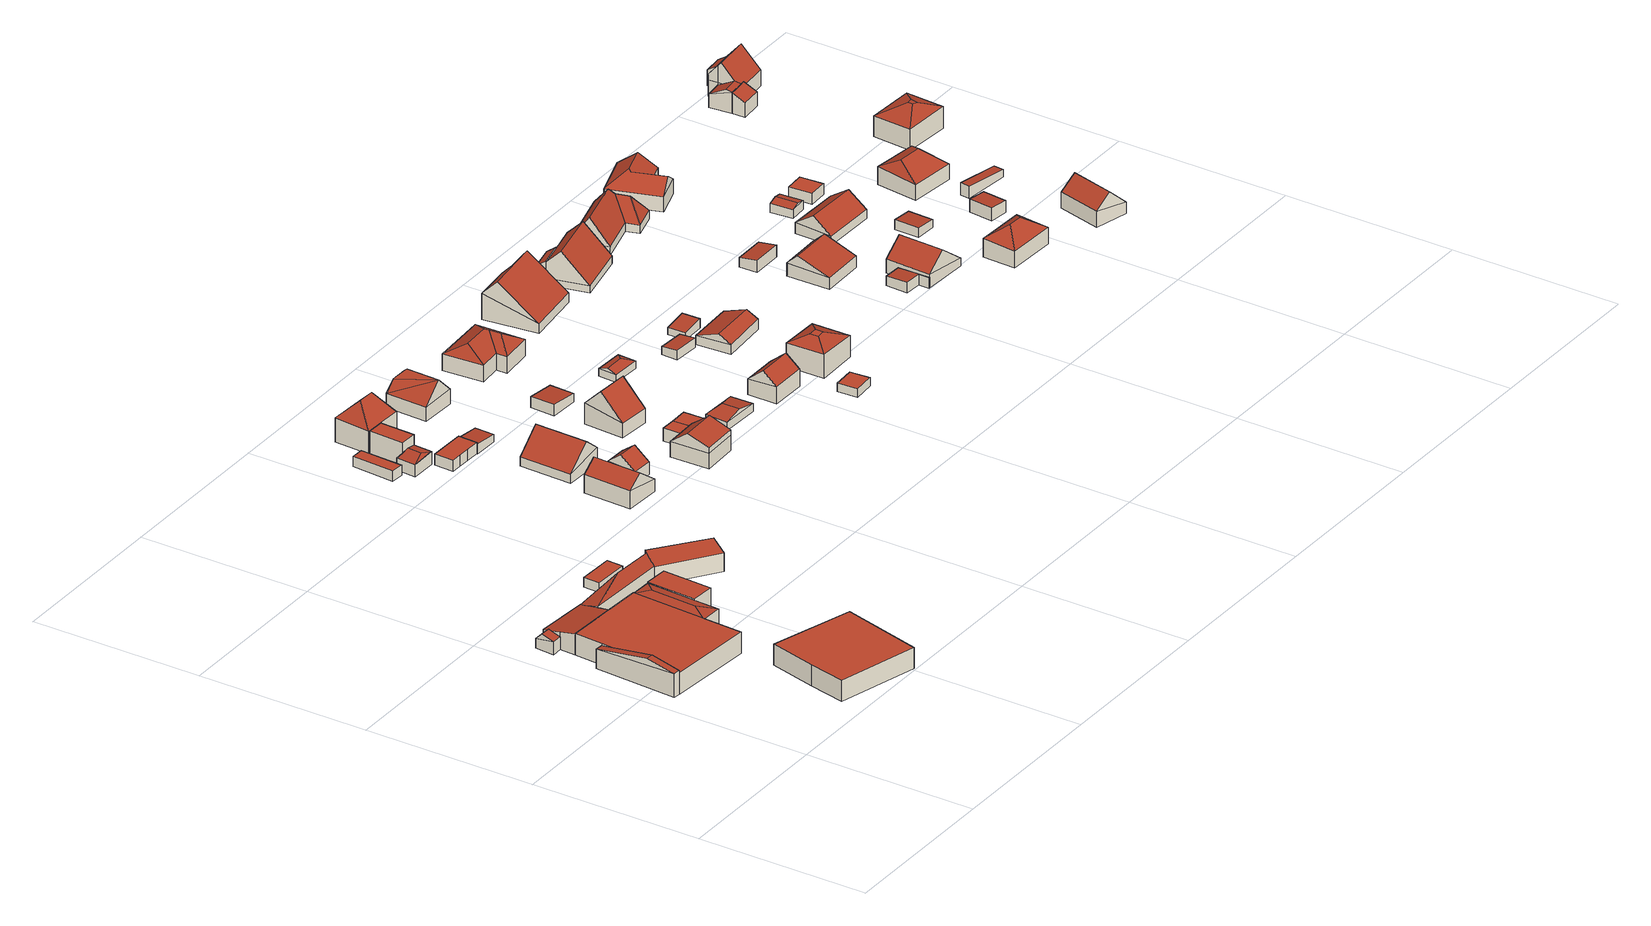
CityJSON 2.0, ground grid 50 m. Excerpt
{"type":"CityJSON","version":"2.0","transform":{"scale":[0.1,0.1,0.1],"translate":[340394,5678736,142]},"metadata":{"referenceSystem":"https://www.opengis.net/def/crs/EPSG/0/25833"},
"CityObjects":{
"building1":{"type":"Building","attributes":{"Dachtyp_tdc":"tdcPolyFlatRoof","Gemeindeschluessel":14729160,"Dachneigung":0,"QualitaetDacherkennung":32,"Geometrietyp2DReferenz":"3000","function":"31001_2000","roofType":"1000","measuredHeight":6.09},"geometry":[{"type":"MultiSurface","lod":"2","boundaries":[[[0,1,2,3]],[[1,4,5,2]],[[4,6,7,5]],[[6,8,9,7]],[[8,0,3,9]],[[8,6,4,1,0]],[[3,2,5,7,9]]],"semantics":{"surfaces":[{"type":"WallSurface"},{"type":"RoofSurface"},{"type":"GroundSurface"}],"values":[0,0,0,0,0,1,2]}}]},
"building2":{"type":"Building","attributes":{"Gemeindeschluessel":14729160,"Geometrietyp2DReferenz":"3000","function":"31001_2000","roofType":"9999"},"children":["building2-1","building2-2","building2-3","building2-4","building2-5","building2-6","building2-7","building2-8"]},
"building2-1":{"type":"BuildingPart","attributes":{"Dachtyp_tdc":"tdcHipRoof","Dachneigung":10.24,"QualitaetDacherkennung":41,"Geometrietyp2DReferenz":"3000","roofType":"3200","measuredHeight":6.68},"parents":["building2"],"geometry":[{"type":"MultiSurface","lod":"2","boundaries":[[[10,11,12,13]],[[14,15,16,17]],[[11,10,18]],[[15,14,19]],[[10,20,15,19,18]],[[14,11,18,19]],[[16,21,13,12,17]],[[13,21,20,10]],[[21,16,15,20]],[[14,17,12,11]]],"semantics":{"surfaces":[{"type":"WallSurface"},{"type":"RoofSurface"},{"type":"GroundSurface"},{"type":"ClosureSurface"}],"values":[0,0,1,1,1,1,2,0,3,3]}}]},
"building2-2":{"type":"BuildingPart","attributes":{"Dachtyp_tdc":"tdcGableRoof","Dachneigung":10.01,"QualitaetDacherkennung":44,"Geometrietyp2DReferenz":"3000","roofType":"3100","measuredHeight":8.52},"parents":["building2"],"geometry":[{"type":"MultiSurface","lod":"2","boundaries":[[[22,23,24,25]],[[26,27,25,24,28]],[[29,30,31,32]],[[23,22,30,29,33]],[[22,27,31,30]],[[27,26,32,31]],[[27,22,25]],[[33,34,23]],[[29,32,26,34,33]],[[24,23,34,28]],[[28,34,26]]],"semantics":{"surfaces":[{"type":"RoofSurface"},{"type":"GroundSurface"},{"type":"WallSurface"},{"type":"ClosureSurface"}],"values":[0,0,1,2,2,2,2,2,3,2,3]}}]},
"building2-3":{"type":"BuildingPart","attributes":{"Dachtyp_tdc":"tdcGableRoof","Dachneigung":16.9,"QualitaetDacherkennung":76,"Geometrietyp2DReferenz":"3000","roofType":"3100","measuredHeight":4.74},"parents":["building2"],"geometry":[{"type":"MultiSurface","lod":"2","boundaries":[[[35,36,37,38]],[[36,39,40,37]],[[39,41,42,40]],[[39,36,43]],[[36,35,44,45,43]],[[41,39,43,45,46]],[[38,37,40,42]],[[38,42,41,35]],[[46,45,44]],[[41,46,44,35]]],"semantics":{"surfaces":[{"type":"WallSurface"},{"type":"RoofSurface"},{"type":"GroundSurface"},{"type":"ClosureSurface"}],"values":[0,0,0,0,1,1,2,3,0,3]}}]},
"building2-4":{"type":"BuildingPart","attributes":{"Dachtyp_tdc":"tdcPolyFlatRoof","Dachneigung":13.39,"QualitaetDacherkennung":89,"Geometrietyp2DReferenz":"3000","roofType":"2100","measuredHeight":6.97},"parents":["building2"],"geometry":[{"type":"MultiSurface","lod":"2","boundaries":[[[47,48,49,50,51]],[[48,52,53,49]],[[52,54,55,53]],[[52,48,47,56,57,54]],[[55,50,49,53]],[[51,58,56,47]],[[50,55,54,57,51]],[[51,57,56,58]]],"semantics":{"surfaces":[{"type":"WallSurface"},{"type":"RoofSurface"},{"type":"GroundSurface"},{"type":"ClosureSurface"}],"values":[0,0,0,1,2,0,3,3]}}]},
"building2-5":{"type":"BuildingPart","attributes":{"Dachtyp_tdc":"tdcPolyFlatRoof","Dachneigung":12.29,"QualitaetDacherkennung":56,"Geometrietyp2DReferenz":"3000","roofType":"2100","measuredHeight":6.14},"parents":["building2"],"geometry":[{"type":"MultiSurface","lod":"2","boundaries":[[[59,60,61,62]],[[63,64,35,38,65]],[[66,67,68,69,42,41]],[[66,46,44,64,63,60,59,70,67]],[[69,62,61,65,38,42]],[[70,68,67]],[[62,69,68,70,59]],[[65,61,60,63]],[[66,41,46]],[[44,35,64]],[[41,42,38,35]],[[46,41,35,44]]],"semantics":{"surfaces":[{"type":"WallSurface"},{"type":"RoofSurface"},{"type":"GroundSurface"},{"type":"ClosureSurface"}],"values":[0,0,0,1,2,0,3,3,0,0,3,3]}}]},
"building2-6":{"type":"BuildingPart","attributes":{"Dachtyp_tdc":"tdcPolyFlatRoof","Dachneigung":0,"QualitaetDacherkennung":24,"Geometrietyp2DReferenz":"3000","roofType":"1000","measuredHeight":6.31},"parents":["building2"],"geometry":[{"type":"MultiSurface","lod":"2","boundaries":[[[71,33,29,72]],[[73,74,63,65,32,26]],[[75,76,14,17,61,60]],[[77,71,72,12,11]],[[77,76,75,74,73,28,34,33,71]],[[72,29,32,65,61,17,12]],[[26,28,73]],[[32,29,33,34,26]],[[26,34,28]],[[60,63,74,75]],[[60,61,65,63]],[[11,14,76,77]],[[11,12,17,14]]],"semantics":{"surfaces":[{"type":"WallSurface"},{"type":"RoofSurface"},{"type":"GroundSurface"},{"type":"ClosureSurface"}],"values":[0,0,0,0,1,2,0,3,3,0,3,0,3]}}]},
"building2-7":{"type":"BuildingPart","attributes":{"Dachtyp_tdc":"tdcPolyFlatRoof","Dachneigung":0,"QualitaetDacherkennung":35,"Geometrietyp2DReferenz":"3000","roofType":"1000","measuredHeight":6.48},"parents":["building2"],"geometry":[{"type":"MultiSurface","lod":"2","boundaries":[[[78,79,80,16,15]],[[79,81,82,80]],[[81,83,20,21,82]],[[83,81,79,78]],[[16,80,82,21]],[[15,20,83,78]],[[16,21,20,15]]],"semantics":{"surfaces":[{"type":"WallSurface"},{"type":"RoofSurface"},{"type":"GroundSurface"},{"type":"ClosureSurface"}],"values":[0,0,0,1,2,0,3]}}]},
"building2-8":{"type":"BuildingPart","attributes":{"Dachtyp_tdc":"tdcHipAndGableRoof","Dachneigung":12.97,"QualitaetDacherkennung":44,"Geometrietyp2DReferenz":"3000","roofType":"5000","measuredHeight":6.64},"parents":["building2"],"geometry":[{"type":"MultiSurface","lod":"2","boundaries":[[[84,85,59,62,55,54]],[[68,51,50,69]],[[68,70,85,86]],[[85,84,56,58,86]],[[51,68,86,58]],[[55,62,69,50]],[[70,59,85]],[[68,69,62,59,70]],[[54,57,84]],[[55,50,51,57,54]],[[57,56,84]],[[51,58,56,57]]],"semantics":{"surfaces":[{"type":"WallSurface"},{"type":"RoofSurface"},{"type":"GroundSurface"},{"type":"ClosureSurface"}],"values":[0,0,1,1,1,2,0,3,0,3,0,3]}}]},
"building3":{"type":"Building","attributes":{"Dachtyp_tdc":"tdcPolyFlatRoof","Gemeindeschluessel":14729160,"Dachneigung":0,"QualitaetDacherkennung":94,"Geometrietyp2DReferenz":"3000","function":"31001_9998","roofType":"1000","measuredHeight":2.82},"geometry":[{"type":"MultiSurface","lod":"2","boundaries":[[[87,88,89,90]],[[88,91,92,89]],[[91,93,94,92]],[[93,87,90,94]],[[93,91,88,87]],[[90,89,92,94]]],"semantics":{"surfaces":[{"type":"WallSurface"},{"type":"RoofSurface"},{"type":"GroundSurface"}],"values":[0,0,0,0,1,2]}}]},
"building4":{"type":"Building","attributes":{"Dachtyp_tdc":"tdcPolyFlatRoof","Gemeindeschluessel":14729160,"Dachneigung":0,"QualitaetDacherkennung":89,"Geometrietyp2DReferenz":"3000","function":"31001_9998","roofType":"1000","measuredHeight":2.96},"geometry":[{"type":"MultiSurface","lod":"2","boundaries":[[[95,96,97,98]],[[96,99,100,97]],[[99,101,102,100]],[[101,95,98,102]],[[101,99,96,95]],[[98,97,100,102]]],"semantics":{"surfaces":[{"type":"WallSurface"},{"type":"RoofSurface"},{"type":"GroundSurface"}],"values":[0,0,0,0,1,2]}}]},
"building5":{"type":"Building","attributes":{"Dachtyp_tdc":"tdcFreeFormRoof","Gemeindeschluessel":14729160,"Dachneigung":10.48,"QualitaetDacherkennung":29,"Geometrietyp2DReferenz":"3000","function":"31001_9998","roofType":"5000","measuredHeight":4.32},"geometry":[{"type":"MultiSurface","lod":"2","boundaries":[[[103,104,105,106]],[[104,107,108,105]],[[107,109,110,108]],[[109,111,112,110]],[[111,103,106,112]],[[113,114,109]],[[113,107,104,115,114]],[[114,115,103,111,109]],[[104,103,115]],[[109,107,113]],[[106,105,108,110,112]]],"semantics":{"surfaces":[{"type":"WallSurface"},{"type":"RoofSurface"},{"type":"GroundSurface"}],"values":[0,0,0,0,0,1,1,1,0,0,2]}}]},
"building6":{"type":"Building","attributes":{"Dachtyp_tdc":"tdcPolyFlatRoof","Gemeindeschluessel":14729160,"Dachneigung":0,"QualitaetDacherkennung":86,"Geometrietyp2DReferenz":"3000","function":"31001_9998","roofType":"1000","measuredHeight":3.18},"geometry":[{"type":"MultiSurface","lod":"2","boundaries":[[[116,117,118,119]],[[117,120,121,118]],[[120,122,123,121]],[[122,124,125,123]],[[124,126,127,125]],[[126,116,119,127]],[[126,124,122,120,117,116]],[[119,118,121,123,125,127]]],"semantics":{"surfaces":[{"type":"WallSurface"},{"type":"RoofSurface"},{"type":"GroundSurface"}],"values":[0,0,0,0,0,0,1,2]}}]},
"building7":{"type":"Building","attributes":{"Gemeindeschluessel":14729160,"Geometrietyp2DReferenz":"3000","function":"31001_9998","roofType":"9999"},"children":["building7-1","building7-2"]},
"building7-1":{"type":"BuildingPart","attributes":{"Dachtyp_tdc":"tdcGableRoof","Dachneigung":38.16,"QualitaetDacherkennung":96,"Geometrietyp2DReferenz":"3000","roofType":"3100","measuredHeight":7.13},"parents":["building7"],"geometry":[{"type":"MultiSurface","lod":"2","boundaries":[[[128,129,130,131,132]],[[129,133,134,130]],[[133,135,136,137,134]],[[133,129,138]],[[128,135,139]],[[129,128,139,138]],[[135,133,138,139]],[[131,130,134,137]],[[132,136,135,128]],[[131,137,136,132]]],"semantics":{"surfaces":[{"type":"WallSurface"},{"type":"RoofSurface"},{"type":"GroundSurface"},{"type":"ClosureSurface"}],"values":[0,0,0,0,0,1,1,2,0,3]}}]},
"building7-2":{"type":"BuildingPart","attributes":{"Dachtyp_tdc":"tdcGableRoof","Dachneigung":36.86,"QualitaetDacherkennung":71,"Geometrietyp2DReferenz":"3000","roofType":"3100","measuredHeight":8.46},"parents":["building7"],"geometry":[{"type":"MultiSurface","lod":"2","boundaries":[[[140,141,142,143]],[[141,132,131,142]],[[144,140,143,145]],[[132,141,146]],[[140,144,147]],[[141,140,147,146]],[[144,136,132,146,147]],[[143,142,131,137,145]],[[144,145,137,136]],[[136,137,131,132]]],"semantics":{"surfaces":[{"type":"WallSurface"},{"type":"RoofSurface"},{"type":"GroundSurface"},{"type":"ClosureSurface"}],"values":[0,0,0,0,0,1,1,2,0,3]}}]},
"building8":{"type":"Building","attributes":{"Gemeindeschluessel":14729160,"Geometrietyp2DReferenz":"3000","function":"31001_9998","roofType":"9999"},"children":["building8-1","building8-2"]},
"building8-1":{"type":"BuildingPart","attributes":{"Dachtyp_tdc":"tdcPolyFlatRoof","Dachneigung":0,"QualitaetDacherkennung":96,"Geometrietyp2DReferenz":"3000","roofType":"1000","measuredHeight":6.51},"parents":["building8"],"geometry":[{"type":"MultiSurface","lod":"2","boundaries":[[[148,149,150,151]],[[149,152,153,150]],[[152,154,155,153]],[[152,149,148,154]],[[151,150,153,155]],[[151,155,154,148]]],"semantics":{"surfaces":[{"type":"WallSurface"},{"type":"RoofSurface"},{"type":"GroundSurface"},{"type":"ClosureSurface"}],"values":[0,0,0,1,2,3]}}]},
"building8-2":{"type":"BuildingPart","attributes":{"Dachtyp_tdc":"tdcHipRoof","Dachneigung":44.02,"QualitaetDacherkennung":71,"Geometrietyp2DReferenz":"3000","roofType":"3200","measuredHeight":11.85},"parents":["building8"],"geometry":[{"type":"MultiSurface","lod":"2","boundaries":[[[156,155,154]],[[156,157,158,155]],[[157,159,160,158]],[[159,161,162,160]],[[161,163,164,162]],[[163,165,151,164]],[[165,148,151]],[[163,161,166]],[[159,157,167]],[[161,159,167,166]],[[157,156,165,163,166,167]],[[155,158,160,162,164,151]],[[154,148,165,156]],[[154,155,151,148]]],"semantics":{"surfaces":[{"type":"WallSurface"},{"type":"RoofSurface"},{"type":"GroundSurface"},{"type":"ClosureSurface"}],"values":[0,0,0,0,0,0,0,1,1,1,1,2,0,3]}}]},
"building9":{"type":"Building","attributes":{"Dachtyp_tdc":"tdcGableRoof","Gemeindeschluessel":14729160,"Dachneigung":41.06,"QualitaetDacherkennung":74,"Geometrietyp2DReferenz":"3000","function":"31001_9998","roofType":"3100","measuredHeight":8.81},"geometry":[{"type":"MultiSurface","lod":"2","boundaries":[[[168,169,170,171]],[[169,172,173,170]],[[172,174,175,173]],[[174,168,171,175]],[[172,169,176]],[[168,174,177]],[[169,168,177,176]],[[174,172,176,177]],[[171,170,173,175]]],"semantics":{"surfaces":[{"type":"WallSurface"},{"type":"RoofSurface"},{"type":"GroundSurface"}],"values":[0,0,0,0,0,0,1,1,2]}}]},
"building10":{"type":"Building","attributes":{"Dachtyp_tdc":"tdcPolyFlatRoof","Gemeindeschluessel":14729160,"Dachneigung":5.58,"QualitaetDacherkennung":81,"Geometrietyp2DReferenz":"3000","function":"31001_9998","roofType":"2100","measuredHeight":2.9},"geometry":[{"type":"MultiSurface","lod":"2","boundaries":[[[178,179,180,181]],[[179,182,183,180]],[[182,184,185,183]],[[184,178,181,185]],[[184,182,179,178]],[[181,180,183,185]]],"semantics":{"surfaces":[{"type":"WallSurface"},{"type":"RoofSurface"},{"type":"GroundSurface"}],"values":[0,0,0,0,1,2]}}]},
"building11":{"type":"Building","attributes":{"Dachtyp_tdc":"tdcGableAndHippedGRoof","Gemeindeschluessel":14729160,"Dachneigung":44.64,"QualitaetDacherkennung":78,"Geometrietyp2DReferenz":"3000","function":"31001_9998","roofType":"9999","measuredHeight":9.41},"geometry":[{"type":"MultiSurface","lod":"2","boundaries":[[[186,187,188,189]],[[187,190,191,188]],[[190,192,193,191]],[[192,186,189,193]],[[190,187,194,195]],[[186,192,196]],[[195,194,197]],[[194,196,197]],[[187,196,194]],[[196,187,186]],[[195,192,190]],[[197,192,195]],[[192,197,196]],[[189,188,191,193]]],"semantics":{"surfaces":[{"type":"WallSurface"},{"type":"RoofSurface"},{"type":"GroundSurface"}],"values":[0,0,0,0,0,0,1,1,1,1,1,1,1,2]}}]},
"building12":{"type":"Building","attributes":{"Gemeindeschluessel":14729160,"Geometrietyp2DReferenz":"3000","function":"31001_9998","roofType":"9999"},"children":["building12-1","building12-2","building12-3"]},
"building12-1":{"type":"BuildingPart","attributes":{"Dachtyp_tdc":"tdcPolyFlatRoof","Dachneigung":2.87,"QualitaetDacherkennung":87,"Geometrietyp2DReferenz":"3000","roofType":"2100","measuredHeight":3.76},"parents":["building12"],"geometry":[{"type":"MultiSurface","lod":"2","boundaries":[[[198,199,200,201]],[[199,202,203,204,200]],[[202,199,198,205]],[[206,201,200,204]],[[201,206,207,205,198]],[[207,203,202,205]],[[206,204,203,207]]],"semantics":{"surfaces":[{"type":"WallSurface"},{"type":"RoofSurface"},{"type":"GroundSurface"},{"type":"ClosureSurface"}],"values":[0,0,1,2,3,0,3]}}]},
"building12-2":{"type":"BuildingPart","attributes":{"Dachtyp_tdc":"tdcPolyFlatRoof","Dachneigung":0,"QualitaetDacherkennung":80,"Geometrietyp2DReferenz":"3000","roofType":"1000","measuredHeight":3.44},"parents":["building12"],"geometry":[{"type":"MultiSurface","lod":"2","boundaries":[[[203,208,209,204]],[[208,210,211,209]],[[210,212,213,211]],[[212,210,208,203,207]],[[204,209,211,213,206]],[[204,206,207,203]],[[206,213,212,207]]],"semantics":{"surfaces":[{"type":"WallSurface"},{"type":"RoofSurface"},{"type":"GroundSurface"},{"type":"ClosureSurface"}],"values":[0,0,0,1,2,3,3]}}]},
"building12-3":{"type":"BuildingPart","attributes":{"Dachtyp_tdc":"tdcGableRoof","Dachneigung":20.35,"QualitaetDacherkennung":68,"Geometrietyp2DReferenz":"3000","roofType":"3100","measuredHeight":8.4},"parents":["building12"],"geometry":[{"type":"MultiSurface","lod":"2","boundaries":[[[214,215,216,217]],[[215,218,198,201,216]],[[219,220,221,213,212]],[[220,214,217,221]],[[222,223,224,225]],[[218,215,224,223,226,227]],[[219,226,223,222,220]],[[227,226,219]],[[214,225,224,215]],[[220,222,225,214]],[[217,216,201,206,213,221]],[[205,198,218,227]],[[205,207,206,201,198]],[[219,212,207,205,227]],[[206,207,212,213]]],"semantics":{"surfaces":[{"type":"WallSurface"},{"type":"RoofSurface"},{"type":"GroundSurface"},{"type":"ClosureSurface"}],"values":[0,0,0,0,1,1,0,0,0,0,2,0,3,0,3]}}]},
"building13":{"type":"Building","attributes":{"Dachtyp_tdc":"tdcGableRoof","Gemeindeschluessel":14729160,"Dachneigung":45.45,"QualitaetDacherkennung":71,"Geometrietyp2DReferenz":"3000","function":"31001_9998","roofType":"3100","measuredHeight":11.35},"geometry":[{"type":"MultiSurface","lod":"2","boundaries":[[[228,229,230,231]],[[229,232,233,230]],[[232,234,235,233]],[[234,228,231,235]],[[232,229,236]],[[228,234,237]],[[229,228,237,236]],[[234,232,236,237]],[[231,230,233,235]]],"semantics":{"surfaces":[{"type":"WallSurface"},{"type":"RoofSurface"},{"type":"GroundSurface"}],"values":[0,0,0,0,0,0,1,1,2]}}]},
"building14":{"type":"Building","attributes":{"Dachtyp_tdc":"tdcPolyFlatRoof","Gemeindeschluessel":14729160,"Dachneigung":5.42,"QualitaetDacherkennung":71,"Geometrietyp2DReferenz":"3000","function":"31001_9998","roofType":"2100","measuredHeight":3.31},"geometry":[{"type":"MultiSurface","lod":"2","boundaries":[[[238,239,240,241]],[[239,242,243,240]],[[242,244,245,243]],[[244,238,241,245]],[[244,242,239,238]],[[241,240,243,245]]],"semantics":{"surfaces":[{"type":"WallSurface"},{"type":"RoofSurface"},{"type":"GroundSurface"}],"values":[0,0,0,0,1,2]}}]},
"building15":{"type":"Building","attributes":{"Dachtyp_tdc":"tdcHipAndGableRoof","Gemeindeschluessel":14729160,"Dachneigung":11.11,"QualitaetDacherkennung":36,"Geometrietyp2DReferenz":"3000","function":"31001_9998","roofType":"5000","measuredHeight":3.47},"geometry":[{"type":"MultiSurface","lod":"2","boundaries":[[[246,247,248,249]],[[247,250,251,248]],[[250,252,253,251]],[[252,246,249,253]],[[250,247,254]],[[246,252,255]],[[247,246,255,254]],[[252,250,254,255]],[[249,248,251,253]]],"semantics":{"surfaces":[{"type":"WallSurface"},{"type":"RoofSurface"},{"type":"GroundSurface"}],"values":[0,0,0,0,1,0,1,1,2]}}]},
"building16":{"type":"Building","attributes":{"Dachtyp_tdc":"tdcFreeFormRoof","Gemeindeschluessel":14729160,"Dachneigung":30.73,"QualitaetDacherkennung":66,"Geometrietyp2DReferenz":"3000","function":"31001_9998","roofType":"5000","measuredHeight":8.3},"geometry":[{"type":"MultiSurface","lod":"2","boundaries":[[[256,257,258,259]],[[257,260,261,258]],[[260,262,263,261]],[[262,264,265,263]],[[264,266,267,265]],[[266,256,259,267]],[[268,266,264]],[[269,270,268,264,262]],[[271,269,262,260]],[[271,260,257]],[[270,269,271,257,256]],[[268,270,256,266]],[[259,258,261,263,265,267]]],"semantics":{"surfaces":[{"type":"WallSurface"},{"type":"RoofSurface"},{"type":"GroundSurface"}],"values":[0,0,0,0,0,0,1,1,1,1,1,1,2]}}]},
"building17":{"type":"Building","attributes":{"Dachtyp_tdc":"tdcFreeFormRoof","Gemeindeschluessel":14729160,"Dachneigung":21.33,"QualitaetDacherkennung":87,"Geometrietyp2DReferenz":"3000","function":"31001_9998","roofType":"5000","measuredHeight":3.19},"geometry":[{"type":"MultiSurface","lod":"2","boundaries":[[[272,273,274,275]],[[273,276,277,274]],[[276,278,279,277]],[[278,272,275,279]],[[280,278,276]],[[281,280,276,273]],[[281,273,272]],[[280,281,272,278]],[[275,274,277,279]]],"semantics":{"surfaces":[{"type":"WallSurface"},{"type":"RoofSurface"},{"type":"GroundSurface"}],"values":[0,0,0,0,1,1,0,1,2]}}]},
"building18":{"type":"Building","attributes":{"Dachtyp_tdc":"tdcGableRoof","Gemeindeschluessel":14729160,"Dachneigung":40.24,"QualitaetDacherkennung":99,"Geometrietyp2DReferenz":"3000","function":"31001_9998","roofType":"3100","measuredHeight":8.41},"geometry":[{"type":"MultiSurface","lod":"2","boundaries":[[[282,283,284,285]],[[283,286,287,284]],[[286,288,289,287]],[[288,282,285,289]],[[286,283,290]],[[282,288,291]],[[283,282,291,290]],[[288,286,290,291]],[[285,284,287,289]]],"semantics":{"surfaces":[{"type":"WallSurface"},{"type":"RoofSurface"},{"type":"GroundSurface"}],"values":[0,0,0,0,0,0,1,1,2]}}]},
"building19":{"type":"Building","attributes":{"Dachtyp_tdc":"tdcPolyFlatRoof","Gemeindeschluessel":14729160,"Dachneigung":0,"QualitaetDacherkennung":93,"Geometrietyp2DReferenz":"3000","function":"31001_9998","roofType":"1000","measuredHeight":2.36},"geometry":[{"type":"MultiSurface","lod":"2","boundaries":[[[292,293,294,295]],[[293,296,297,294]],[[296,298,299,297]],[[298,292,295,299]],[[298,296,293,292]],[[295,294,297,299]]],"semantics":{"surfaces":[{"type":"WallSurface"},{"type":"RoofSurface"},{"type":"GroundSurface"}],"values":[0,0,0,0,1,2]}}]},
"building20":{"type":"Building","attributes":{"Dachtyp_tdc":"tdcPolyFlatRoof","Gemeindeschluessel":14729160,"Dachneigung":5.25,"QualitaetDacherkennung":84,"Geometrietyp2DReferenz":"3000","function":"31001_9998","roofType":"2100","measuredHeight":2.8},"geometry":[{"type":"MultiSurface","lod":"2","boundaries":[[[300,301,302,303]],[[301,304,305,302]],[[304,306,307,305]],[[306,300,303,307]],[[306,304,301,300]],[[303,302,305,307]]],"semantics":{"surfaces":[{"type":"WallSurface"},{"type":"RoofSurface"},{"type":"GroundSurface"}],"values":[0,0,0,0,1,2]}}]},
"building21":{"type":"Building","attributes":{"Dachtyp_tdc":"tdcFreeFormRoof","Gemeindeschluessel":14729160,"Dachneigung":39.19,"QualitaetDacherkennung":34,"Geometrietyp2DReferenz":"3000","function":"31001_9998","roofType":"5000","measuredHeight":12.16},"geometry":[{"type":"MultiSurface","lod":"2","boundaries":[[[308,309,310,311]],[[309,312,313,310]],[[312,314,315,313]],[[314,316,317,315]],[[316,318,319,317]],[[318,308,311,319]],[[316,314,320,321]],[[320,312,309,308,318,321]],[[314,312,320]],[[318,316,321]],[[311,310,313,315,317,319]]],"semantics":{"surfaces":[{"type":"WallSurface"},{"type":"RoofSurface"},{"type":"GroundSurface"}],"values":[0,0,0,0,0,0,1,1,0,0,2]}}]},
"building22":{"type":"Building","attributes":{"Dachtyp_tdc":"tdcCutTentRoof","Gemeindeschluessel":14729160,"Dachneigung":23.22,"QualitaetDacherkennung":82,"Geometrietyp2DReferenz":"3000","function":"31001_9998","roofType":"9999","measuredHeight":8.75},"geometry":[{"type":"MultiSurface","lod":"2","boundaries":[[[322,323,324,325]],[[323,326,327,324]],[[326,328,329,327]],[[328,322,325,329]],[[323,322,330,331]],[[326,323,331,332]],[[328,326,332,333]],[[322,328,333,330]],[[333,332,331,330]],[[325,324,327,329]]],"semantics":{"surfaces":[{"type":"WallSurface"},{"type":"RoofSurface"},{"type":"GroundSurface"}],"values":[0,0,0,0,1,1,1,1,1,2]}}]},
"building23":{"type":"Building","attributes":{"Dachtyp_tdc":"tdcPolyFlatRoof","Gemeindeschluessel":14729160,"Dachneigung":5.71,"QualitaetDacherkennung":68,"Geometrietyp2DReferenz":"3000","function":"31001_9998","roofType":"2100","measuredHeight":2.68},"geometry":[{"type":"MultiSurface","lod":"2","boundaries":[[[334,335,336,337]],[[335,338,339,336]],[[338,340,341,339]],[[340,334,337,341]],[[340,338,335,334]],[[337,336,339,341]]],"semantics":{"surfaces":[{"type":"WallSurface"},{"type":"RoofSurface"},{"type":"GroundSurface"}],"values":[0,0,0,0,1,2]}}]},
"building24":{"type":"Building","attributes":{"Dachtyp_tdc":"tdcGableRoof","Gemeindeschluessel":14729160,"Dachneigung":19.66,"QualitaetDacherkennung":48,"Geometrietyp2DReferenz":"3000","function":"31001_9998","roofType":"3100","measuredHeight":4.98},"geometry":[{"type":"MultiSurface","lod":"2","boundaries":[[[342,343,344,345]],[[343,346,347,344]],[[346,348,349,347]],[[348,342,345,349]],[[346,343,350]],[[342,348,351]],[[343,342,351,350]],[[348,346,350,351]],[[345,344,347,349]]],"semantics":{"surfaces":[{"type":"WallSurface"},{"type":"RoofSurface"},{"type":"GroundSurface"}],"values":[0,0,0,0,0,0,1,1,2]}}]},
"building25":{"type":"Building","attributes":{"Gemeindeschluessel":14729160,"Geometrietyp2DReferenz":"3000","function":"31001_9998","roofType":"9999"},"children":["building25-1","building25-2"]},
"building25-1":{"type":"BuildingPart","attributes":{"Dachtyp_tdc":"tdcPolyFlatRoof","Dachneigung":34.21,"QualitaetDacherkennung":49,"Geometrietyp2DReferenz":"3000","roofType":"2100","measuredHeight":6.77},"parents":["building25"],"geometry":[{"type":"MultiSurface","lod":"2","boundaries":[[[352,353,354,355,356,357]],[[358,359,360,361,362,363]],[[359,352,357,360]],[[359,358,353,352]],[[357,356,361,360]],[[363,354,353,358]],[[362,361,356,355]],[[362,355,354,363]]],"semantics":{"surfaces":[{"type":"WallSurface"},{"type":"RoofSurface"},{"type":"GroundSurface"},{"type":"ClosureSurface"}],"values":[0,0,0,1,2,0,3,3]}}]},
"building25-2":{"type":"BuildingPart","attributes":{"Dachtyp_tdc":"tdcGableRoof","Dachneigung":47.34,"QualitaetDacherkennung":36,"Geometrietyp2DReferenz":"3000","roofType":"3100","measuredHeight":10.58},"parents":["building25"],"geometry":[{"type":"MultiSurface","lod":"2","boundaries":[[[364,362,361,365]],[[355,366,367,356]],[[366,368,369,367]],[[368,364,365,369]],[[368,370,371,364]],[[354,363,371,370,372]],[[366,372,370,368]],[[355,354,372,366]],[[364,371,363,362]],[[365,361,356,367,369]],[[356,361,362,355]],[[362,363,354,355]]],"semantics":{"surfaces":[{"type":"WallSurface"},{"type":"RoofSurface"},{"type":"GroundSurface"},{"type":"ClosureSurface"}],"values":[0,0,0,0,1,1,0,0,0,2,3,3]}}]},
"building26":{"type":"Building","attributes":{"Dachtyp_tdc":"tdcPolyFlatRoof","Gemeindeschluessel":14729160,"Dachneigung":8.02,"QualitaetDacherkennung":82,"Geometrietyp2DReferenz":"3000","function":"31001_9998","roofType":"2100","measuredHeight":3.5},"geometry":[{"type":"MultiSurface","lod":"2","boundaries":[[[373,374,375,376]],[[374,377,378,375]],[[377,379,380,378]],[[379,373,376,380]],[[379,377,374,373]],[[376,375,378,380]]],"semantics":{"surfaces":[{"type":"WallSurface"},{"type":"RoofSurface"},{"type":"GroundSurface"}],"values":[0,0,0,0,1,2]}}]},
"building27":{"type":"Building","attributes":{"Dachtyp_tdc":"tdcGableRoof","Gemeindeschluessel":14729160,"Dachneigung":19.96,"QualitaetDacherkennung":49,"Geometrietyp2DReferenz":"3000","function":"31001_9998","roofType":"3100","measuredHeight":6.91},"geometry":[{"type":"MultiSurface","lod":"2","boundaries":[[[381,382,383,384]],[[382,385,386,383]],[[385,387,388,386]],[[387,381,384,388]],[[385,382,389]],[[381,387,390]],[[382,381,390,389]],[[387,385,389,390]],[[384,383,386,388]]],"semantics":{"surfaces":[{"type":"WallSurface"},{"type":"RoofSurface"},{"type":"GroundSurface"}],"values":[0,0,0,0,0,0,1,1,2]}}]},
"building28":{"type":"Building","attributes":{"Dachtyp_tdc":"tdcFreeFormRoof","Gemeindeschluessel":14729160,"Dachneigung":55.37,"QualitaetDacherkennung":17,"Geometrietyp2DReferenz":"3000","function":"31001_9998","roofType":"5000","measuredHeight":10.12},"geometry":[{"type":"MultiSurface","lod":"2","boundaries":[[[391,392,393,394]],[[392,395,396,393]],[[395,397,398,396]],[[397,399,400,398]],[[399,401,402,400]],[[401,391,394,402]],[[403,404,401,399]],[[403,399,397]],[[405,404,403,397,395]],[[406,405,395,392]],[[406,392,391]],[[404,405,406,391,401]],[[394,393,396,398,400,402]]],"semantics":{"surfaces":[{"type":"WallSurface"},{"type":"RoofSurface"},{"type":"GroundSurface"}],"values":[0,0,0,0,0,0,1,1,1,1,0,1,2]}}]},
"building29":{"type":"Building","attributes":{"Gemeindeschluessel":14729160,"Geometrietyp2DReferenz":"3000","function":"31001_9998","roofType":"9999"},"children":["building29-1","building29-2"]},
"building29-1":{"type":"BuildingPart","attributes":{"Dachtyp_tdc":"tdcPolyFlatRoof","Dachneigung":3.08,"QualitaetDacherkennung":88,"Geometrietyp2DReferenz":"3000","roofType":"2100","measuredHeight":3.2},"parents":["building29"],"geometry":[{"type":"MultiSurface","lod":"2","boundaries":[[[407,408,409,410]],[[408,411,412,409]],[[411,413,414,412]],[[413,415,416,414]],[[415,417,418,416]],[[417,415,413,411,408,407]],[[410,409,412,414,416,418]],[[410,418,417,407]]],"semantics":{"surfaces":[{"type":"WallSurface"},{"type":"RoofSurface"},{"type":"GroundSurface"},{"type":"ClosureSurface"}],"values":[0,0,0,0,0,1,2,3]}}]},
"building29-2":{"type":"BuildingPart","attributes":{"Dachtyp_tdc":"tdcGableRoof","Dachneigung":37.91,"QualitaetDacherkennung":95,"Geometrietyp2DReferenz":"3000","roofType":"3100","measuredHeight":8.42},"parents":["building29"],"geometry":[{"type":"MultiSurface","lod":"2","boundaries":[[[419,420,421,422]],[[420,423,407,410,421]],[[424,419,422,425]],[[423,420,426]],[[419,424,427]],[[420,419,427,426]],[[424,423,426,427]],[[422,421,410,418,425]],[[425,418,417,407,423,424]],[[418,410,407,417]]],"semantics":{"surfaces":[{"type":"WallSurface"},{"type":"RoofSurface"},{"type":"GroundSurface"},{"type":"ClosureSurface"}],"values":[0,0,0,0,0,1,1,2,0,3]}}]},
"building30":{"type":"Building","attributes":{"Dachtyp_tdc":"tdcFreeFormRoof","Gemeindeschluessel":14729160,"Dachneigung":35.34,"QualitaetDacherkennung":38,"Geometrietyp2DReferenz":"3000","function":"31001_9998","roofType":"5000","measuredHeight":8.28},"geometry":[{"type":"MultiSurface","lod":"2","boundaries":[[[428,429,430,431]],[[429,432,433,430]],[[432,434,435,433]],[[434,436,437,435]],[[436,438,439,437]],[[438,428,431,439]],[[440,438,436]],[[441,440,436,434]],[[442,443,441,434,432]],[[442,432,429]],[[443,442,429,428]],[[440,441,443,428,438]],[[431,430,433,435,437,439]]],"semantics":{"surfaces":[{"type":"WallSurface"},{"type":"RoofSurface"},{"type":"GroundSurface"}],"values":[0,0,0,0,0,0,0,1,1,0,1,1,2]}}]},
"building31":{"type":"Building","attributes":{"Dachtyp_tdc":"tdcGableRoof","Gemeindeschluessel":14729160,"Dachneigung":36.64,"QualitaetDacherkennung":81,"Geometrietyp2DReferenz":"3000","function":"31001_9998","roofType":"3100","measuredHeight":6.86},"geometry":[{"type":"MultiSurface","lod":"2","boundaries":[[[444,445,446,447]],[[445,448,449,446]],[[448,450,451,449]],[[450,444,447,451]],[[448,445,452]],[[444,450,453]],[[445,444,453,452]],[[450,448,452,453]],[[447,446,449,451]]],"semantics":{"surfaces":[{"type":"WallSurface"},{"type":"RoofSurface"},{"type":"GroundSurface"}],"values":[0,0,0,0,0,0,1,1,2]}}]},
"building32":{"type":"Building","attributes":{"Dachtyp_tdc":"tdcGableRoof","Gemeindeschluessel":14729160,"Dachneigung":12.42,"QualitaetDacherkennung":96,"Geometrietyp2DReferenz":"3000","function":"31001_9998","roofType":"3100","measuredHeight":3.18},"geometry":[{"type":"MultiSurface","lod":"2","boundaries":[[[454,455,456,457]],[[455,458,459,456]],[[458,460,461,459]],[[460,454,457,461]],[[458,455,462]],[[454,460,463]],[[455,454,463,462]],[[460,458,462,463]],[[457,456,459,461]]],"semantics":{"surfaces":[{"type":"WallSurface"},{"type":"RoofSurface"},{"type":"GroundSurface"}],"values":[0,0,0,0,0,0,1,1,2]}}]},
"building33":{"type":"Building","attributes":{"Dachtyp_tdc":"tdcPolyFlatRoof","Gemeindeschluessel":14729160,"Dachneigung":4.95,"QualitaetDacherkennung":81,"Geometrietyp2DReferenz":"3000","function":"31001_9998","roofType":"2100","measuredHeight":2.78},"geometry":[{"type":"MultiSurface","lod":"2","boundaries":[[[464,465,466,467]],[[465,468,469,466]],[[468,470,471,469]],[[470,464,467,471]],[[470,468,465,464]],[[467,466,469,471]]],"semantics":{"surfaces":[{"type":"WallSurface"},{"type":"RoofSurface"},{"type":"GroundSurface"}],"values":[0,0,0,0,1,2]}}]},
"building34":{"type":"Building","attributes":{"Dachtyp_tdc":"tdcHipRoof","Gemeindeschluessel":14729160,"Dachneigung":35.14,"QualitaetDacherkennung":80,"Geometrietyp2DReferenz":"3000","function":"31001_9998","roofType":"3200","measuredHeight":8.37},"geometry":[{"type":"MultiSurface","lod":"2","boundaries":[[[472,473,474,475]],[[473,476,477,474]],[[476,478,479,477]],[[478,472,475,479]],[[476,473,480]],[[472,478,481]],[[473,472,481,480]],[[478,476,480,481]],[[475,474,477,479]]],"semantics":{"surfaces":[{"type":"WallSurface"},{"type":"RoofSurface"},{"type":"GroundSurface"}],"values":[0,0,0,0,1,1,1,1,2]}}]},
"building35":{"type":"Building","attributes":{"Dachtyp_tdc":"tdcPolyFlatRoof","Gemeindeschluessel":14729160,"Dachneigung":0,"QualitaetDacherkennung":87,"Geometrietyp2DReferenz":"3000","function":"31001_9998","roofType":"1000","measuredHeight":3.19},"geometry":[{"type":"MultiSurface","lod":"2","boundaries":[[[482,483,484,485]],[[483,486,487,484]],[[486,488,489,487]],[[488,482,485,489]],[[488,486,483,482]],[[485,484,487,489]]],"semantics":{"surfaces":[{"type":"WallSurface"},{"type":"RoofSurface"},{"type":"GroundSurface"}],"values":[0,0,0,0,1,2]}}]},
"building36":{"type":"Building","attributes":{"Dachtyp_tdc":"tdcPolyFlatRoof","Gemeindeschluessel":14729160,"Dachneigung":3.37,"QualitaetDacherkennung":80,"Geometrietyp2DReferenz":"3000","function":"31001_9998","roofType":"2100","measuredHeight":3.85},"geometry":[{"type":"MultiSurface","lod":"2","boundaries":[[[490,491,492,493]],[[491,494,495,492]],[[494,496,497,495]],[[496,490,493,497]],[[496,494,491,490]],[[493,492,495,497]]],"semantics":{"surfaces":[{"type":"WallSurface"},{"type":"RoofSurface"},{"type":"GroundSurface"}],"values":[0,0,0,0,1,2]}}]},
"building37":{"type":"Building","attributes":{"Dachtyp_tdc":"tdcHipRoof","Gemeindeschluessel":14729160,"Dachneigung":28.39,"QualitaetDacherkennung":76,"Geometrietyp2DReferenz":"3000","function":"31001_9998","roofType":"3200","measuredHeight":8.21},"geometry":[{"type":"MultiSurface","lod":"2","boundaries":[[[498,499,500,501]],[[499,502,503,500]],[[502,504,505,503]],[[504,498,501,505]],[[502,499,506]],[[498,504,507]],[[499,498,507,506]],[[504,502,506,507]],[[501,500,503,505]]],"semantics":{"surfaces":[{"type":"WallSurface"},{"type":"RoofSurface"},{"type":"GroundSurface"}],"values":[0,0,0,0,1,1,1,1,2]}}]},
"building38":{"type":"Building","attributes":{"Dachtyp_tdc":"tdcGableRoof","Gemeindeschluessel":14729160,"Dachneigung":42.49,"QualitaetDacherkennung":71,"Geometrietyp2DReferenz":"3000","function":"31001_9998","roofType":"3100","measuredHeight":8.47},"geometry":[{"type":"MultiSurface","lod":"2","boundaries":[[[508,509,510,511]],[[509,512,513,510]],[[512,514,515,513]],[[514,508,511,515]],[[512,509,516]],[[508,514,517]],[[509,508,517,516]],[[514,512,516,517]],[[511,510,513,515]]],"semantics":{"surfaces":[{"type":"WallSurface"},{"type":"RoofSurface"},{"type":"GroundSurface"}],"values":[0,0,0,0,0,0,1,1,2]}}]},
"building39":{"type":"Building","attributes":{"Dachtyp_tdc":"tdcPolyFlatRoof","Gemeindeschluessel":14729160,"Dachneigung":5.82,"QualitaetDacherkennung":53,"Geometrietyp2DReferenz":"3000","function":"31001_9998","roofType":"2100","measuredHeight":3.54},"geometry":[{"type":"MultiSurface","lod":"2","boundaries":[[[518,519,520,521]],[[519,522,523,520]],[[522,524,525,523]],[[524,518,521,525]],[[524,522,519,518]],[[521,520,523,525]]],"semantics":{"surfaces":[{"type":"WallSurface"},{"type":"RoofSurface"},{"type":"GroundSurface"}],"values":[0,0,0,0,1,2]}}]},
"building40":{"type":"Building","attributes":{"Dachtyp_tdc":"tdcCutTentRoof","Gemeindeschluessel":14729160,"Dachneigung":15.74,"QualitaetDacherkennung":80,"Geometrietyp2DReferenz":"3000","function":"31001_9998","roofType":"9999","measuredHeight":8.21},"geometry":[{"type":"MultiSurface","lod":"2","boundaries":[[[526,527,528,529]],[[527,530,531,528]],[[530,532,533,531]],[[532,526,529,533]],[[527,526,534,535]],[[530,527,535,536]],[[532,530,536,537]],[[526,532,537,534]],[[537,536,535,534]],[[529,528,531,533]]],"semantics":{"surfaces":[{"type":"WallSurface"},{"type":"RoofSurface"},{"type":"GroundSurface"}],"values":[0,0,0,0,1,1,1,1,1,2]}}]},
"building41":{"type":"Building","attributes":{"Gemeindeschluessel":14729160,"Geometrietyp2DReferenz":"3000","function":"31001_9998","roofType":"9999"},"children":["building41-1","building41-2","building41-3","building41-4"]},
"building41-1":{"type":"BuildingPart","attributes":{"Dachtyp_tdc":"tdcPolyFlatRoof","Dachneigung":31.63,"QualitaetDacherkennung":62,"Geometrietyp2DReferenz":"3000","roofType":"2100","measuredHeight":6.15},"parents":["building41"],"geometry":[{"type":"MultiSurface","lod":"2","boundaries":[[[538,539,540,541,542]],[[543,544,545,546,547]],[[544,538,542,545]],[[544,543,539,538]],[[542,541,546,545]],[[547,546,541,540]],[[543,547,540,539]]],"semantics":{"surfaces":[{"type":"WallSurface"},{"type":"RoofSurface"},{"type":"GroundSurface"},{"type":"ClosureSurface"}],"values":[0,0,0,1,2,3,3]}}]},
"building41-2":{"type":"BuildingPart","attributes":{"Dachtyp_tdc":"tdcGableRoof","Dachneigung":28.32,"QualitaetDacherkennung":90,"Geometrietyp2DReferenz":"3000","roofType":"3100","measuredHeight":6.6},"parents":["building41"],"geometry":[{"type":"MultiSurface","lod":"2","boundaries":[[[548,549,550,551]],[[552,548,551,553,554]],[[548,552,555]],[[549,548,555,556,557]],[[552,558,556,555]],[[551,550,559,553]],[[560,561,558,562]],[[559,550,549,563,560]],[[560,563,561]],[[554,562,558,552]],[[553,559,560,562,554]],[[558,561,556]],[[557,563,549]],[[556,561,563,557]]],"semantics":{"surfaces":[{"type":"WallSurface"},{"type":"RoofSurface"},{"type":"GroundSurface"},{"type":"ClosureSurface"}],"values":[0,0,0,1,1,2,0,3,3,0,3,0,0,3]}}]},
"building41-3":{"type":"BuildingPart","attributes":{"Dachtyp_tdc":"tdcPolyFlatRoof","Dachneigung":25.79,"QualitaetDacherkennung":80,"Geometrietyp2DReferenz":"3000","roofType":"2100","measuredHeight":6.02},"parents":["building41"],"geometry":[{"type":"MultiSurface","lod":"2","boundaries":[[[564,554,553,565]],[[566,567,568,569,570]],[[567,564,565,568]],[[567,566,562,554,564]],[[565,553,559,569,568]],[[570,560,562,566]],[[559,553,554,562,560]],[[570,569,559,560]]],"semantics":{"surfaces":[{"type":"WallSurface"},{"type":"RoofSurface"},{"type":"GroundSurface"},{"type":"ClosureSurface"}],"values":[0,0,0,1,2,0,3,3]}}]},
"building41-4":{"type":"BuildingPart","attributes":{"Dachtyp_tdc":"tdcGableRoof","Dachneigung":48.2,"QualitaetDacherkennung":73,"Geometrietyp2DReferenz":"3000","roofType":"3100","measuredHeight":10.78},"parents":["building41"],"geometry":[{"type":"MultiSurface","lod":"2","boundaries":[[[540,571,572,541]],[[571,570,569,572]],[[573,574,575,550,549]],[[574,547,546,575]],[[576,577,578,579,580,581]],[[570,571,580,579,556,561,560]],[[540,539,581,580,571]],[[573,578,577,574]],[[574,577,576,543,547]],[[546,541,572,569,559,550,575]],[[541,546,547,540]],[[569,570,560,559]],[[549,563,557,573]],[[550,559,560,563,549]],[[581,539,543,576]],[[547,543,539,540]],[[579,578,573,557,556]],[[561,563,560]],[[556,557,563,561]]],"semantics":{"surfaces":[{"type":"WallSurface"},{"type":"RoofSurface"},{"type":"GroundSurface"},{"type":"ClosureSurface"}],"values":[0,0,0,0,1,1,0,0,0,2,3,3,0,3,0,3,0,3,3]}}]}
},
"vertices":[
[574,241,70],[510,6,70],[510,6,9],[574,241,9],[273,70,70],[273,70,9],[298,176,70],[298,176,9],[333,313,70],[333,313,9],
[344,485,112],[282,488,112],[282,488,51],[344,485,51],[294,709,112],[356,706,112],[356,706,51],[294,709,51],[317,538,118],[324,673,118],[348,559,112],[348,559,51],
[0,397,120],[20,395,120],[26,479,136],[5,481,136],[37,638,108],[14,640,108],[34,604,114],[20,395,51],[0,397,51],[14,640,51],[37,638,51],[20,395,114],[29,516,114],
[45,768,88],[14,768,88],[14,768,51],[45,768,51],[19,824,78],[19,824,51],[49,822,79],[49,822,51],[17,805,99],[47,796,96],[48,804,99],[48,808,94],
[479,793,121],[625,682,120],[625,682,51],[479,793,51],[479,793,98],[596,632,106],[596,632,51],[442,742,106],[442,742,51],[460,767,113],[444,745,107],[473,785,118],
[197,752,104],[192,714,112],[192,714,51],[197,752,51],[42,721,113],[45,768,102],[42,721,51],[49,822,91],[204,811,91],[204,811,90],[204,811,51],[202,795,94],
[276,374,114],[276,374,51],[37,638,114],[42,721,114],[192,714,114],[294,709,114],[282,488,114],
[356,706,116],[424,702,116],[424,702,51],[417,556,116],[417,556,51],[348,559,116],
[442,742,107],[197,752,107],[350,792,118],
[402,858,108],[400,810,108],[400,810,80],[402,858,80],[296,813,108],[296,813,80],[298,861,108],[298,861,80],
[399,1473,192],[362,1475,192],[362,1475,162],[399,1473,162],[370,1600,192],[370,1600,162],[406,1598,192],[406,1598,162],
[441,1497,199],[491,1495,199],[491,1495,160],[441,1497,160],[488,1440,199],[488,1440,160],[414,1442,195],[414,1442,160],[418,1499,195],[418,1499,160],[484,1440,199],[462,1454,203],[465,1496,203],
[522,1378,190],[493,1378,190],[493,1378,158],[522,1378,158],[495,1435,190],[495,1435,158],[602,1433,190],[602,1433,158],[600,1376,190],[600,1376,158],[558,1377,190],[558,1377,158],
[709,1052,186],[771,1050,186],[771,1050,144],[709,1052,144],[709,1052,181],[768,968,181],[768,968,144],[706,970,181],[706,970,180],[706,970,144],[769,1012,216],[708,1014,216],
[596,914,197],[601,1055,198],[601,1055,144],[596,914,144],[705,910,180],[705,910,144],[644,1054,229],[640,912,229],
[495,1596,229],[491,1495,229],[491,1495,164],[495,1596,164],[441,1497,229],[441,1497,164],[445,1598,229],[445,1598,164],
[445,1598,230],[441,1598,230],[441,1598,164],[445,1702,234],[445,1702,164],[566,1698,234],[566,1698,164],[562,1593,230],[562,1593,164],[495,1596,230],[533,1649,283],[481,1650,283],
[737,1257,198],[733,1101,198],[733,1101,149],[737,1257,149],[615,1104,176],[615,1104,149],[619,1259,176],[619,1259,149],[685,1102,238],[689,1258,238],
[673,1373,179],[601,1375,186],[601,1375,157],[673,1373,157],[602,1432,186],[602,1432,157],[675,1430,179],[675,1430,157],
[651,1561,209],[654,1683,209],[654,1683,168],[651,1561,168],[760,1680,211],[760,1680,168],[757,1558,211],[757,1558,168],[683,1682,238],[733,1681,238],[705,1559,263],[708,1656,263],
[938,978,176],[936,1034,176],[936,1034,138],[938,978,138],[982,1035,174],[982,1035,173],[982,1035,138],[984,979,174],[984,979,138],[984,979,173],
[1035,1037,173],[1035,1037,138],[1038,957,173],[1038,957,138],[985,955,173],[985,955,138],
[882,861,183],[878,976,183],[878,976,138],[882,861,138],[938,978,183],[985,955,183],[988,865,183],[988,865,138],[988,865,199],[986,927,222],[880,924,222],[882,861,199],[985,955,201],[984,979,183],
[971,1111,192],[877,1117,192],[877,1117,149],[971,1111,149],[884,1237,210],[884,1237,149],[978,1232,210],[978,1232,149],[881,1186,262],[975,1180,262],
[953,1314,180],[868,1317,188],[868,1317,155],[953,1314,155],[870,1389,188],[870,1389,155],[955,1386,180],[955,1386,155],
[1069,928,161],[1071,994,162],[1071,994,137],[1069,928,137],[1182,991,161],[1182,991,137],[1185,925,160],[1185,925,137],[1126,979,172],[1126,927,172],
[1074,1688,203],[1080,1541,203],[1080,1541,155],[1074,1688,155],[982,1533,203],[982,1533,155],[981,1564,203],[981,1564,155],[913,1559,203],[913,1559,155],[905,1677,203],[905,1677,155],[933,1619,238],[1027,1617,233],[1018,1625,238],[1029,1582,232],
[1106,1285,168],[1108,1339,168],[1108,1339,146],[1106,1285,146],[1193,1336,168],[1193,1336,146],[1192,1282,168],[1192,1282,146],[1166,1310,178],[1107,1312,178],
[1358,897,184],[1252,897,184],[1252,897,134],[1358,897,134],[1252,984,180],[1252,984,134],[1358,984,180],[1358,984,134],[1252,938,218],[1358,938,218],
[1468,756,150],[1403,752,150],[1403,752,126],[1468,756,126],[1400,811,150],[1400,811,126],[1464,815,150],[1464,815,126],
[1366,1262,167],[1364,1214,172],[1364,1214,144],[1366,1262,144],[1286,1218,172],[1286,1218,144],[1288,1266,167],[1288,1266,144],
[1290,1747,229],[1293,1719,258],[1293,1719,154],[1290,1747,154],[1349,1725,258],[1349,1725,154],[1365,1595,181],[1365,1595,154],[1195,1574,181],[1195,1574,154],[1175,1733,229],[1175,1733,154],[1351,1710,275],[1181,1689,275],
[1556,987,191],[1558,874,191],[1558,874,128],[1556,987,128],[1434,872,197],[1434,872,128],[1432,985,197],[1432,985,128],[1501,942,215],[1501,919,215],[1476,917,215],[1476,943,215],
[1384,1310,162],[1454,1312,169],[1454,1312,142],[1384,1310,142],[1455,1259,169],[1455,1259,142],[1385,1257,162],[1385,1257,142],
[1537,1137,166],[1395,1126,164],[1395,1126,136],[1537,1137,136],[1389,1229,162],[1389,1229,136],[1528,1235,163],[1528,1235,136],[1392,1162,186],[1534,1170,186],
[1487,1740,197],[1493,1716,214],[1493,1716,211],[1493,1716,167],[1493,1716,146],[1487,1740,146],[1418,1699,214],[1413,1724,197],[1413,1724,146],[1418,1699,146],[1418,1699,167],[1418,1699,211],
[1445,1582,167],[1445,1582,146],[1574,1734,167],[1574,1734,146],[1600,1617,167],[1600,1617,146],[1583,1693,252],[1427,1658,252],[1574,1734,211],
[1871,1352,159],[1872,1299,167],[1872,1299,132],[1871,1352,132],[1780,1297,167],[1780,1297,132],[1779,1351,159],[1779,1351,132],
[1815,1231,164],[1943,1234,164],[1943,1234,126],[1815,1231,126],[1945,1106,160],[1945,1106,126],[1817,1103,160],[1817,1103,126],[1944,1201,195],[1815,1198,195],
[1635,1645,167],[1607,1748,167],[1607,1748,143],[1635,1645,143],[1804,1802,167],[1804,1802,143],[1842,1661,167],[1842,1661,143],[1767,1640,167],[1767,1640,143],[1756,1678,167],[1756,1678,143],[1794,1688,224],[1784,1727,224],[1766,1736,244],[1621,1697,244],
[1976,906,146],[1973,906,146],[1973,906,114],[1976,906,114],[1974,938,145],[1974,938,114],[1925,940,145],[1925,940,114],[1928,1006,141],[1928,1006,114],[1980,1004,141],[1980,1004,114],
[2117,1036,137],[2112,901,137],[2112,901,114],[2117,1036,114],[1976,906,154],[1981,1040,154],[1981,1040,114],[2033,904,199],[2038,1038,199],
[1844,1799,185],[1973,1842,185],[1973,1842,140],[1844,1799,140],[2007,1742,185],[2007,1742,140],[1966,1728,185],[1966,1728,140],[1982,1680,185],[1982,1680,140],[1894,1651,185],[1894,1651,140],[1938,1666,218],[1907,1757,218],[1990,1792,223],[1911,1766,223],
[2167,1219,151],[2006,1221,151],[2006,1221,124],[2167,1219,124],[2008,1330,155],[2008,1330,124],[2168,1328,155],[2168,1328,124],[2007,1276,192],[2168,1274,192],
[2062,1372,153],[2057,1438,153],[2057,1438,127],[2062,1372,127],[2109,1442,154],[2109,1442,127],[2114,1375,154],[2114,1375,127],[2085,1440,159],[2090,1374,159],
[2238,1066,135],[2176,1068,140],[2176,1068,112],[2238,1066,112],[2178,1142,140],[2178,1142,112],[2240,1140,135],[2240,1140,112],
[2214,899,144],[2361,893,144],[2361,893,91],[2214,899,91],[2357,796,139],[2357,796,91],[2210,802,139],[2210,802,91],[2309,849,175],[2265,851,175],
[2155,1374,154],[2151,1443,154],[2151,1443,122],[2155,1374,122],[2208,1446,154],[2208,1446,122],[2212,1377,154],[2212,1377,122],
[2430,972,126],[2376,978,129],[2376,978,91],[2430,972,91],[2384,1049,129],[2384,1049,91],[2438,1043,126],[2438,1043,91],
[2483,1175,142],[2350,1190,142],[2350,1190,97],[2483,1175,97],[2365,1313,149],[2365,1313,97],[2498,1298,149],[2498,1298,97],[2381,1255,179],[2453,1247,179],
[2530,763,111],[2563,891,111],[2563,891,65],[2530,763,65],[2662,865,98],[2662,865,65],[2629,738,98],[2629,738,65],[2607,879,150],[2575,752,150],
[2589,1082,104],[2452,1095,118],[2452,1095,82],[2589,1082,82],[2455,1123,118],[2455,1123,82],[2592,1111,104],[2592,1111,82],
[2698,1442,160],[2690,1327,160],[2690,1327,96],[2698,1442,96],[2553,1337,157],[2553,1337,96],[2561,1452,157],[2561,1452,96],[2651,1398,177],[2649,1377,177],[2633,1381,178],[2634,1396,178],
[2576,1929,163],[2579,1902,180],[2579,1902,165],[2579,1902,118],[2576,1929,118],[2519,1896,180],[2517,1923,163],[2517,1923,118],[2519,1896,118],[2519,1896,165],
[2426,1860,158],[2475,1865,158],[2475,1865,118],[2426,1860,118],[2432,1794,180],[2432,1794,118],[2432,1794,179],[2430,1811,184],[2479,1816,184],[2476,1852,165],[2481,1798,180],[2481,1798,118],[2481,1798,165],[2480,1809,176],[2481,1798,179],[2477,1844,165],
[2435,1756,160],[2435,1756,118],[2495,1800,179],[2498,1761,160],[2498,1761,118],[2495,1800,118],[2495,1800,165],
[2587,1808,165],[2587,1808,118],[2475,1865,165],[2473,1892,165],[2473,1892,118],[2519,1896,181],[2473,1892,181],[2475,1865,213],[2476,1853,226],[2582,1863,226],[2579,1902,181]
]}
